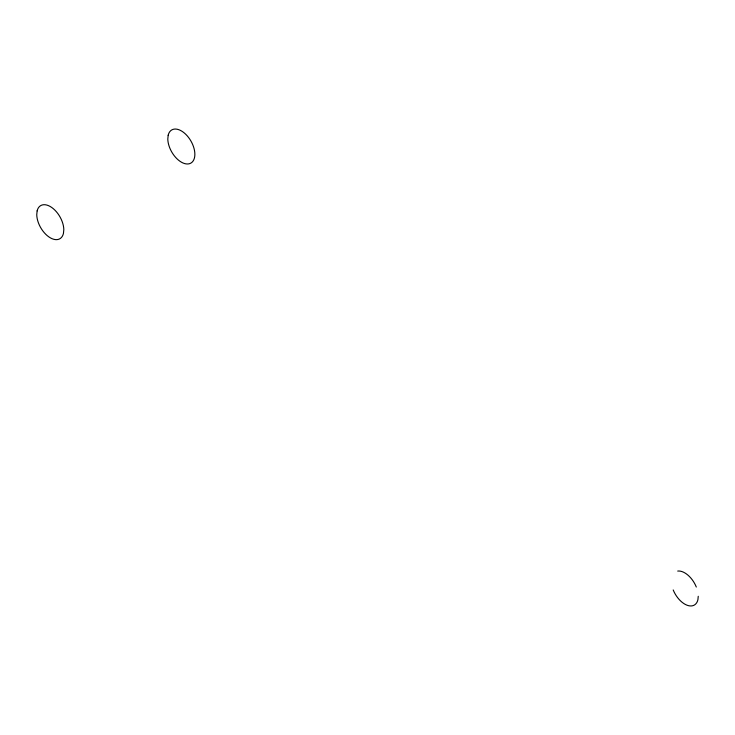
<?xml version="1.0" encoding="UTF-8"?>
<svg xmlns="http://www.w3.org/2000/svg" width="735" height="735" viewBox="0 0 735 735"><rect width="100%" height="100%" fill="white"/><g stroke="black" fill="none" stroke-linecap="round" stroke-linejoin="round"><path stroke-width="1.1" d="M698.25 596.278L697.91 599.769A19.147 11.053 60 0 1 686.839 605.135A19.147 11.053 60 0 1 673.196 589.948M677.707 571.067A19.147 11.053 60 0 1 696.311 587.026M37.127 210.899L36.75 214.73A19.147 11.053 60 0 0 48.832 236.881A19.147 11.053 60 0 0 63.44 233.454L63.816 229.623A19.147 11.053 60 0 0 51.735 207.472A19.147 11.053 60 0 0 37.127 210.899M168.177 135.231L167.8 139.071A19.147 11.053 60 0 0 187.342 163.988A19.147 11.053 60 0 0 189.786 139.191A19.147 11.053 60 0 0 168.177 135.231"/></g></svg>
